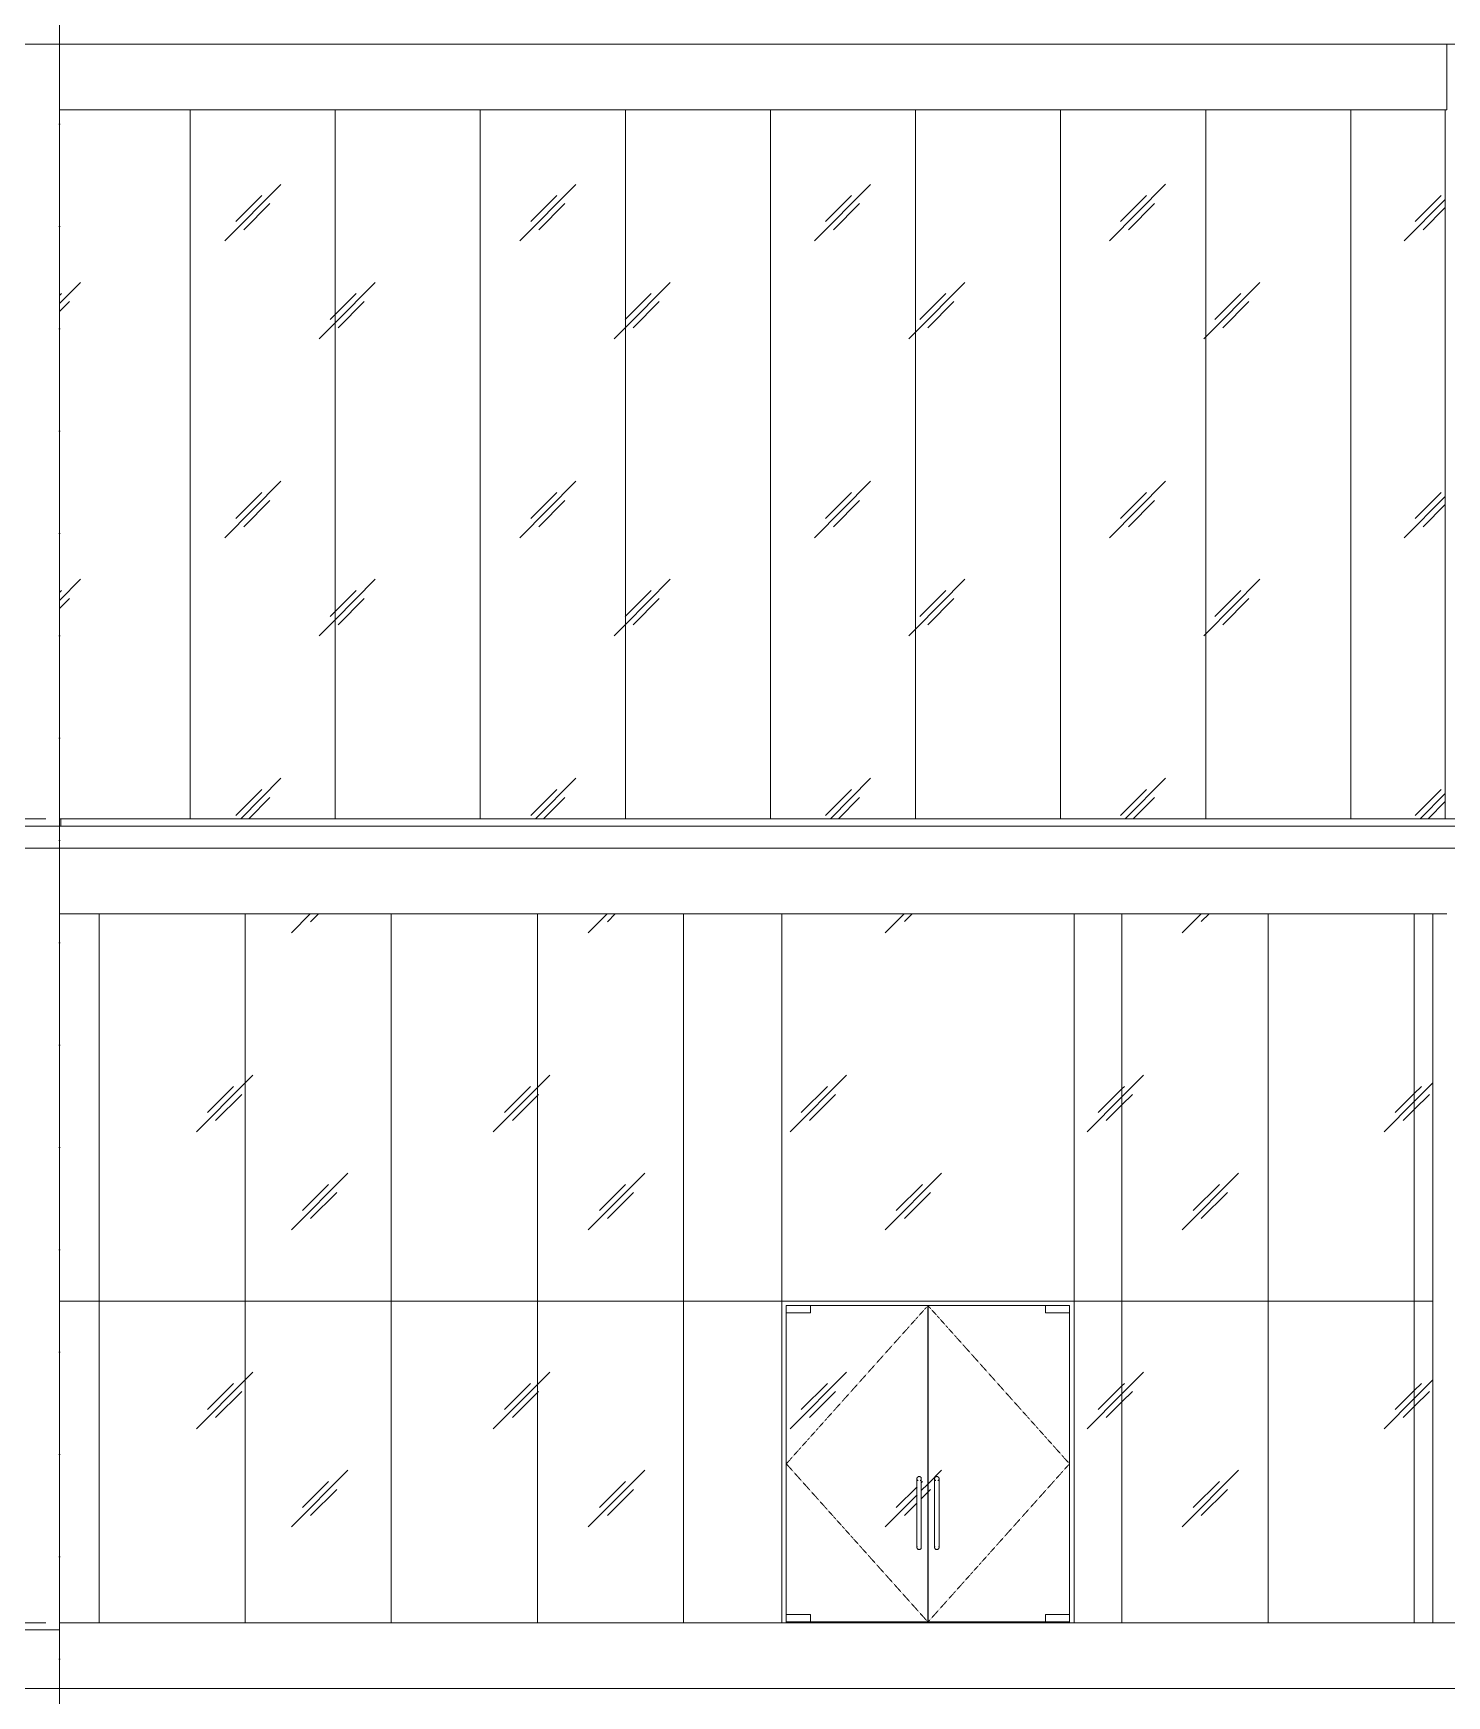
# Model space of a CAD drawing. Header units: millimetres. Extents: x -20608 to 106651, y -8981 to 93550.
# Drawn here: x 40822 to 50495, y -500 to 10875 of the extents above; entities that cross this region are included whole.
import ezdxf

# ---------------------------------------------------------------- set-up
doc = ezdxf.new("R2010")
doc.units = ezdxf.units.MM
doc.linetypes.add('Dash 1_16_', pattern=[3.175, 1.5875, -1.5875])
doc.linetypes.add('Grid Line', pattern=[14, 10, -2, 0, -2])
for name, color, linetype, lineweight in [('A-DOOR-GLAZ', 152, 'Continuous', 5), ('CUA', 31, 'Continuous', 9), ('KINH', 152, 'Continuous', 5), ('NET CAT', 3, 'Continuous', 5), ('NET CATConcrete', 3, 'Continuous', 5), ('NET-THAY', 2, 'Continuous', 9), ('TRUC', 225, 'Continuous', 5)]:
    doc.layers.add(name, color=color, linetype=linetype, lineweight=lineweight)
pattern_1 = [(45, (40035.4, 1401.6), (0, 2032), [253.6, -2620.1]), (45, (39980.2, 1456.7), (0, 2032), [253.6, -2620.1]), (45, (39904.4, 1325.7), (0, 2032), [546.2, -2327.48]), (45, (38653.7, 2763), (0, 2032), [253.6, -2620.1]), (45, (38598.5, 2818.2), (0, 2032), [253.6, -2620.1]), (45, (38522.6, 2687.1), (0, 2032), [546.2, -2327.48])]
pattern_2 = [(45.204, (34191.6, 1401.6), (0.002, 2032), [252.7, -2610.8]), (45.204, (34136.8, 1456.7), (0.002, 2032), [252.7, -2610.8]), (45.204, (34061.5, 1325.7), (0.002, 2032), [544.27, -2319.24]), (45.204, (32819.7, 2763), (0.002, 2032), [252.7, -2610.8]), (45.204, (32764.9, 2818.2), (0.002, 2032), [252.7, -2610.8]), (45.204, (32689.5, 2687.1), (0.002, 2032), [544.27, -2319.24])]

# ---------------------------------------------------------------- blocks, each defined once
blk = doc.blocks.new('System Panel - Glazed-V35-MẶT ĐỨNG 1-14')
at = {"layer": 'KINH'}
h = blk.add_hatch(dxfattribs=at)
h.set_pattern_fill('FP_3', color=256, style=0, pattern_type=2)
h.set_pattern_definition(pattern_1)
h.paths.add_polyline_path([(50400, 0), (50400, 2200), (50272, 2200), (50272, 0)], flags=0)
at = {"layer": 'KINH', "color": 7}
for p, q in [((50400, 2200), (50272, 2200)), ((50272, 2200), (50272, 0))]:
    blk.add_line(p, q, dxfattribs=at)
blk = doc.blocks.new('System Panel - Glazed-V36-MẶT ĐỨNG 1-14')
at = {"layer": 'KINH'}
h = blk.add_hatch(dxfattribs=at)
h.set_pattern_fill('FP_3', color=256, style=0, pattern_type=2)
h.set_pattern_definition(pattern_1)
h.paths.add_polyline_path([(50255, 0), (50272, 0), (50272, 2200), (49272, 2200), (49272, 0), (49985, 0)], flags=0)
at = {"layer": 'KINH', "color": 7}
for p, q in [((50272, 2200), (49272, 2200)), ((49272, 2200), (49272, 0)), ((50272, 0), (50272, 2200))]:
    blk.add_line(p, q, dxfattribs=at)
blk = doc.blocks.new('System Panel - Glazed-V37-MẶT ĐỨNG 1-14')
at = {"layer": 'KINH'}
h = blk.add_hatch(dxfattribs=at)
h.set_pattern_fill('FP_3', color=256, style=0, pattern_type=2)
h.set_pattern_definition(pattern_1)
h.paths.add_polyline_path([(48826, 0), (49272, 0), (49272, 2200), (48272, 2200), (48272, 0)], flags=0)
at = {"layer": 'KINH', "color": 7}
for p, q in [((49272, 2200), (48272, 2200)), ((48272, 2200), (48272, 0)), ((49272, 0), (49272, 2200))]:
    blk.add_line(p, q, dxfattribs=at)
blk = doc.blocks.new('System Panel - Glazed-773112-MẶT ĐỨNG 1-14')
at = {"layer": 'KINH'}
h = blk.add_hatch(dxfattribs=at)
h.set_pattern_fill('FP_3', color=256, style=0, pattern_type=2)
h.set_pattern_definition(pattern_1)
h.paths.add_polyline_path([(48272, 0), (48272, 2200), (47944, 2200), (47944, 0)], flags=0)
at = {"layer": 'KINH', "color": 7}
for p, q in [((48272, 2200), (47944, 2200)), ((47944, 2200), (47944, 0)), ((48272, 0), (48272, 2200))]:
    blk.add_line(p, q, dxfattribs=at)
blk = doc.blocks.new('CUA KINH BAN LE SAN MO 2 HUONG - Type 1-773081-MẶT ĐỨNG 1-14')
at = {"layer": 'CUA', "lineweight": 5}
h = blk.add_hatch(dxfattribs=at)
h.set_pattern_fill('FP_3', color=256, style=0, pattern_type=2)
h.set_pattern_definition(pattern_1)
h.paths.add_polyline_path([(46140, 5), (46944, 5), (46944, 2169), (46140, 2169), (46140, 2119), (45975, 2119), (45975, 55), (46140, 55)], flags=0)
h.paths.add_polyline_path([(46884, 509), (46880, 506), (46880, 515), (46881, 515), (46884, 510)], flags=0)
h.paths.add_polyline_path([(46888, 505), (46884, 509), (46888, 514), (46889, 509), (46888, 506)], flags=0)
h.paths.add_polyline_path([(46874, 987), (46876, 993), (46879, 989), (46875, 987)], flags=0)
h.paths.add_polyline_path([(46871, 971), (46873, 987), (46874, 987), (46873, 974)], flags=0)
h.paths.add_polyline_path([(46894, 987), (46889, 989), (46892, 991), (46893, 988)], flags=0)
h.paths.add_polyline_path([(46897, 971), (46894, 981), (46895, 987), (46897, 988), (46897, 978)], flags=0)
h.paths.add_polyline_path([(46894, 513), (46891, 516), (46887, 526), (46884, 523), (46880, 528), (46876, 516), (46874, 516), (46873, 516), (46871, 522), (46869, 797), (46871, 971), (46874, 970), (46876, 972), (46879, 981), (46881, 986), (46888, 983), (46895, 962), (46897, 962), (46899, 950), (46897, 529), (46895, 515)], flags=0)
h.paths.add_polyline_path([(46884, 515), (46881, 521), (46884, 523), (46886, 519), (46884, 516)], flags=0)
h.paths.add_polyline_path([(46894, 522), (46897, 529), (46894, 529)], flags=0)
h = blk.add_hatch(dxfattribs=at)
h.set_pattern_fill('FP_3', color=256, style=0, pattern_type=2)
h.set_pattern_definition(pattern_1)
h.paths.add_polyline_path([(47748, 5), (47748, 55), (47913, 55), (47913, 2119), (47748, 2119), (47748, 2169), (46945, 2169), (46945, 5), (47236, 5)], flags=0)
h.paths.add_polyline_path([(47005, 509), (47009, 514), (47010, 509), (47008, 506), (47005, 509)], flags=0)
h.paths.add_polyline_path([(47001, 505), (47001, 514), (47002, 515), (47005, 509), (47001, 506)], flags=0)
h.paths.add_polyline_path([(46992, 529), (46994, 530), (46992, 529)], flags=0)
h.paths.add_polyline_path([(46995, 987), (46997, 993), (47000, 989), (46996, 987)], flags=0)
h.paths.add_polyline_path([(46992, 971), (46995, 987), (46995, 987), (46994, 974)], flags=0)
h.paths.add_polyline_path([(47015, 987), (47010, 989), (47013, 991), (47014, 988)], flags=0)
h.paths.add_polyline_path([(47018, 971), (47015, 981), (47016, 987), (47018, 988), (47018, 978)], flags=0)
h.paths.add_polyline_path([(47005, 523), (47008, 521), (47004, 516), (47002, 521)], flags=0)
h.paths.add_polyline_path([(46995, 513), (46992, 522), (46990, 797), (46992, 971), (46994, 970), (46997, 972), (47000, 981), (47002, 986), (47009, 984), (47016, 962), (47018, 962), (47020, 950), (47018, 529), (47015, 514), (47015, 516), (47012, 516), (47008, 526), (47005, 523), (47001, 528), (46997, 516), (46995, 516)], flags=0)
h.paths.add_polyline_path([(47015, 522), (47018, 529), (47015, 529)], flags=0)
at = {"layer": 'A-DOOR-GLAZ', "color": 7}
for p, q in [((46944, 2169), (46140, 2169)), ((46944, 5), (46944, 2169)), ((47748, 2169), (46945, 2169)), ((46945, 2169), (46945, 5)), ((45975, 2119), (45975, 55)), ((47913, 55), (47913, 2119)), ((46140, 5), (46944, 5)), ((46945, 5), (47748, 5))]:
    blk.add_line(p, q, dxfattribs=at)
at = {"layer": 'CUA', "color": 7, "lineweight": 5}
for p, q in [((45974, 0), (45974, 2170)), ((45974, 2170), (47914, 2170)), ((46140, 2169), (45975, 2169)), ((45975, 2169), (45975, 2119)), ((46140, 2119), (46140, 2169)), ((47913, 2169), (47748, 2169)), ((47748, 2169), (47748, 2119)), ((47913, 2119), (47913, 2169)), ((47914, 2170), (47914, 0)), ((45975, 2119), (46140, 2119)), ((47748, 2119), (47913, 2119)), ((46869, 950), (46869, 550)), ((46899, 550), (46899, 950)), ((46990, 950), (46990, 550)), ((47020, 550), (47020, 950)), ((45975, 55), (45975, 5)), ((46140, 55), (45975, 55)), ((45975, 5), (46140, 5)), ((46140, 5), (46140, 55)), ((47913, 55), (47748, 55)), ((47748, 55), (47748, 5)), ((47748, 5), (47913, 5)), ((47913, 5), (47913, 55))]:
    blk.add_line(p, q, dxfattribs=at)
at = {"layer": 'CUA', "color": 7, "linetype": 'Dash 1_16_', "lineweight": 5}
for p, q in [((46944, 2169), (45975, 1087)), ((46944, 2169), (45975, 1087)), ((46945, 2169), (47913, 1087)), ((46945, 2169), (47913, 1087)), ((45975, 1087), (46944, 5)), ((45975, 1087), (46944, 5)), ((47913, 1087), (46945, 5)), ((47913, 1087), (46945, 5))]:
    blk.add_line(p, q, dxfattribs=at)
at = {"layer": 'CUA', "color": 7, "lineweight": 5, "flags": 128}
for points in [[(46869, 986), (46869, 986), (46869, 987), (46869, 987), (46869, 988), (46869, 989), (46870, 989), (46870, 990), (46870, 990), (46870, 991), (46870, 991), (46871, 992), (46871, 992), (46871, 993), (46872, 993), (46872, 994), (46872, 994), (46873, 995), (46873, 995), (46873, 996), (46874, 996), (46874, 997), (46875, 997), (46875, 997), (46876, 998), (46876, 998), (46877, 998), (46877, 999), (46878, 999), (46879, 999), (46879, 999), (46880, 999), (46880, 1000), (46881, 1000), (46881, 1000), (46882, 1000), (46883, 1000), (46883, 1000), (46884, 1000), (46884, 1000)], [(46869, 982), (46869, 982), (46869, 983), (46869, 983), (46869, 984), (46869, 984), (46869, 984), (46869, 984), (46869, 985), (46869, 985), (46869, 985), (46869, 985)], [(46869, 985), (46869, 985), (46869, 985), (46869, 985), (46869, 985), (46869, 984), (46869, 984), (46869, 984), (46869, 983), (46869, 983), (46869, 982), (46869, 982), (46869, 981), (46869, 980), (46869, 980), (46869, 979), (46869, 978), (46869, 977), (46869, 976), (46869, 975), (46869, 974), (46869, 973), (46869, 972), (46869, 971), (46869, 970), (46869, 969), (46869, 968), (46869, 966), (46869, 965), (46869, 964), (46869, 963), (46869, 961), (46869, 960), (46869, 959), (46869, 957), (46869, 956), (46869, 955), (46869, 953), (46869, 952), (46869, 950), (46869, 950)], [(46884, 1000), (46885, 1000), (46885, 1000), (46886, 1000), (46886, 1000), (46887, 1000), (46888, 1000), (46888, 999), (46889, 999), (46889, 999), (46890, 999), (46890, 999), (46891, 998), (46891, 998), (46892, 998), (46892, 997), (46893, 997), (46893, 997), (46894, 996), (46894, 996), (46895, 995), (46895, 995), (46896, 995), (46896, 994), (46896, 994), (46897, 993), (46897, 993), (46897, 992), (46897, 992), (46898, 991), (46898, 990), (46898, 990), (46898, 989), (46898, 989), (46899, 988), (46899, 988), (46899, 987), (46899, 986), (46899, 986), (46899, 985)], [(46899, 985), (46899, 985), (46899, 985), (46899, 985), (46899, 984), (46899, 984), (46899, 984), (46899, 983), (46899, 983), (46899, 982), (46899, 982)], [(46899, 950), (46899, 951), (46899, 953), (46899, 954), (46899, 956), (46899, 957), (46899, 958), (46899, 960), (46899, 961), (46899, 962), (46899, 964), (46899, 965), (46899, 966), (46899, 967), (46899, 969), (46899, 970), (46899, 971), (46899, 972), (46899, 973), (46899, 974), (46899, 975), (46899, 976), (46899, 977), (46899, 978), (46899, 979), (46899, 979), (46899, 980), (46899, 981), (46899, 982), (46899, 982), (46899, 983), (46899, 983), (46899, 984), (46899, 984), (46899, 984), (46899, 984), (46899, 985), (46899, 985), (46899, 985), (46899, 985)], [(46990, 986), (46990, 986), (46990, 987), (46990, 987), (46990, 988), (46990, 989), (46991, 989), (46991, 990), (46991, 990), (46991, 991), (46991, 991), (46992, 992), (46992, 992), (46992, 993), (46993, 993), (46993, 994), (46993, 994), (46994, 995), (46994, 995), (46994, 996), (46995, 996), (46995, 997), (46996, 997), (46996, 997), (46997, 998), (46997, 998), (46998, 998), (46998, 999), (46999, 999), (47000, 999), (47000, 999), (47001, 999), (47001, 1000), (47002, 1000), (47002, 1000), (47003, 1000), (47004, 1000), (47004, 1000), (47005, 1000), (47005, 1000)], [(46990, 982), (46990, 982), (46990, 983), (46990, 983), (46990, 984), (46990, 984), (46990, 984), (46990, 984), (46990, 985), (46990, 985), (46990, 985), (46990, 985)], [(46990, 985), (46990, 985), (46990, 985), (46990, 985), (46990, 985), (46990, 984), (46990, 984), (46990, 984), (46990, 983), (46990, 983), (46990, 982), (46990, 982), (46990, 981), (46990, 980), (46990, 980), (46990, 979), (46990, 978), (46990, 977), (46990, 976), (46990, 975), (46990, 974), (46990, 973), (46990, 972), (46990, 971), (46990, 970), (46990, 969), (46990, 968), (46990, 966), (46990, 965), (46990, 964), (46990, 963), (46990, 961), (46990, 960), (46990, 959), (46990, 957), (46990, 956), (46990, 955), (46990, 953), (46990, 952), (46990, 950), (46990, 950)], [(47005, 1000), (47006, 1000), (47006, 1000), (47007, 1000), (47007, 1000), (47008, 1000), (47009, 1000), (47009, 999), (47010, 999), (47010, 999), (47011, 999), (47011, 999), (47012, 998), (47012, 998), (47013, 998), (47013, 997), (47014, 997), (47014, 997), (47015, 996), (47015, 996), (47016, 995), (47016, 995), (47017, 995), (47017, 994), (47017, 994), (47018, 993), (47018, 993), (47018, 992), (47018, 992), (47019, 991), (47019, 990), (47019, 990), (47019, 989), (47019, 989), (47020, 988), (47020, 988), (47020, 987), (47020, 986), (47020, 986), (47020, 985)], [(47020, 985), (47020, 985), (47020, 985), (47020, 985), (47020, 984), (47020, 984), (47020, 984), (47020, 983), (47020, 983), (47020, 982), (47020, 982)], [(47020, 950), (47020, 951), (47020, 953), (47020, 954), (47020, 956), (47020, 957), (47020, 958), (47020, 960), (47020, 961), (47020, 962), (47020, 964), (47020, 965), (47020, 966), (47020, 967), (47020, 969), (47020, 970), (47020, 971), (47020, 972), (47020, 973), (47020, 974), (47020, 975), (47020, 976), (47020, 977), (47020, 978), (47020, 979), (47020, 979), (47020, 980), (47020, 981), (47020, 982), (47020, 982), (47020, 983), (47020, 983), (47020, 984), (47020, 984), (47020, 984), (47020, 984), (47020, 985), (47020, 985), (47020, 985), (47020, 985)], [(46869, 550), (46869, 549), (46869, 547), (46869, 546), (46869, 544), (46869, 543), (46869, 542), (46869, 540), (46869, 539), (46869, 538), (46869, 536), (46869, 535), (46869, 534), (46869, 533), (46869, 531), (46869, 530), (46869, 529), (46869, 528), (46869, 527), (46869, 526), (46869, 525), (46869, 524), (46869, 523), (46869, 522), (46869, 521), (46869, 521), (46869, 520), (46869, 519), (46869, 518), (46869, 518), (46869, 517), (46869, 517), (46869, 516), (46869, 516), (46869, 516), (46869, 516), (46869, 515), (46869, 515), (46869, 515), (46869, 515)], [(46869, 515), (46869, 515), (46869, 515), (46869, 515), (46869, 516), (46869, 516), (46869, 516), (46869, 517), (46869, 517), (46869, 518), (46869, 518)], [(46884, 500), (46883, 500), (46883, 500), (46882, 500), (46882, 500), (46881, 500), (46880, 500), (46880, 501), (46879, 501), (46879, 501), (46878, 501), (46878, 501), (46877, 502), (46876, 502), (46876, 502), (46875, 503), (46875, 503), (46875, 503), (46874, 504), (46874, 504), (46873, 505), (46873, 505), (46872, 505), (46872, 506), (46872, 506), (46871, 507), (46871, 507), (46871, 508), (46870, 508), (46870, 509), (46870, 510), (46870, 510), (46870, 511), (46869, 511), (46869, 512), (46869, 512), (46869, 513), (46869, 514), (46869, 514), (46869, 515)], [(46899, 514), (46899, 514), (46899, 513), (46899, 513), (46899, 512), (46899, 511), (46898, 511), (46898, 510), (46898, 510), (46898, 509), (46898, 509), (46897, 508), (46897, 508), (46897, 507), (46896, 507), (46896, 506), (46896, 506), (46895, 505), (46895, 505), (46894, 504), (46894, 504), (46894, 503), (46893, 503), (46893, 503), (46892, 502), (46892, 502), (46891, 502), (46890, 501), (46890, 501), (46889, 501), (46889, 501), (46888, 501), (46888, 500), (46887, 500), (46886, 500), (46886, 500), (46885, 500), (46885, 500), (46884, 500), (46884, 500)], [(46899, 515), (46899, 515), (46899, 515), (46899, 515), (46899, 515), (46899, 516), (46899, 516), (46899, 516), (46899, 517), (46899, 517), (46899, 518), (46899, 518), (46899, 519), (46899, 520), (46899, 520), (46899, 521), (46899, 522), (46899, 523), (46899, 524), (46899, 525), (46899, 526), (46899, 527), (46899, 528), (46899, 529), (46899, 530), (46899, 531), (46899, 532), (46899, 534), (46899, 535), (46899, 536), (46899, 537), (46899, 539), (46899, 540), (46899, 541), (46899, 543), (46899, 544), (46899, 545), (46899, 547), (46899, 548), (46899, 550), (46899, 550)], [(46899, 518), (46899, 518), (46899, 517), (46899, 517), (46899, 516), (46899, 516), (46899, 516), (46899, 516), (46899, 515), (46899, 515), (46899, 515), (46899, 515)], [(46990, 550), (46990, 549), (46990, 547), (46990, 546), (46990, 544), (46990, 543), (46990, 542), (46990, 540), (46990, 539), (46990, 538), (46990, 536), (46990, 535), (46990, 534), (46990, 533), (46990, 531), (46990, 530), (46990, 529), (46990, 528), (46990, 527), (46990, 526), (46990, 525), (46990, 524), (46990, 523), (46990, 522), (46990, 521), (46990, 521), (46990, 520), (46990, 519), (46990, 518), (46990, 518), (46990, 517), (46990, 517), (46990, 516), (46990, 516), (46990, 516), (46990, 516), (46990, 515), (46990, 515), (46990, 515), (46990, 515)], [(46990, 515), (46990, 515), (46990, 515), (46990, 515), (46990, 516), (46990, 516), (46990, 516), (46990, 517), (46990, 517), (46990, 518), (46990, 518)], [(47005, 500), (47004, 500), (47004, 500), (47003, 500), (47003, 500), (47002, 500), (47001, 500), (47001, 501), (47000, 501), (47000, 501), (46999, 501), (46999, 501), (46998, 502), (46997, 502), (46997, 502), (46996, 503), (46996, 503), (46996, 503), (46995, 504), (46995, 504), (46994, 505), (46994, 505), (46993, 505), (46993, 506), (46993, 506), (46992, 507), (46992, 507), (46992, 508), (46991, 508), (46991, 509), (46991, 510), (46991, 510), (46991, 511), (46990, 511), (46990, 512), (46990, 512), (46990, 513), (46990, 514), (46990, 514), (46990, 515)], [(47020, 514), (47020, 514), (47020, 513), (47020, 513), (47020, 512), (47020, 511), (47019, 511), (47019, 510), (47019, 510), (47019, 509), (47019, 509), (47018, 508), (47018, 508), (47018, 507), (47017, 507), (47017, 506), (47017, 506), (47016, 505), (47016, 505), (47015, 504), (47015, 504), (47015, 503), (47014, 503), (47014, 503), (47013, 502), (47013, 502), (47012, 502), (47011, 501), (47011, 501), (47010, 501), (47010, 501), (47009, 501), (47009, 500), (47008, 500), (47007, 500), (47007, 500), (47006, 500), (47006, 500), (47005, 500), (47005, 500)], [(47020, 515), (47020, 515), (47020, 515), (47020, 515), (47020, 515), (47020, 516), (47020, 516), (47020, 516), (47020, 517), (47020, 517), (47020, 518), (47020, 518), (47020, 519), (47020, 520), (47020, 520), (47020, 521), (47020, 522), (47020, 523), (47020, 524), (47020, 525), (47020, 526), (47020, 527), (47020, 528), (47020, 529), (47020, 530), (47020, 531), (47020, 532), (47020, 534), (47020, 535), (47020, 536), (47020, 537), (47020, 539), (47020, 540), (47020, 541), (47020, 543), (47020, 544), (47020, 545), (47020, 547), (47020, 548), (47020, 550), (47020, 550)], [(47020, 518), (47020, 518), (47020, 517), (47020, 517), (47020, 516), (47020, 516), (47020, 516), (47020, 516), (47020, 515), (47020, 515), (47020, 515), (47020, 515)]]:
    blk.add_lwpolyline(points, dxfattribs=at)
at = {"layer": 'CUA', "color": 7, "lineweight": 5}
for centre, start, end in [((46884, 985), 0, 180), ((46884, 985), 90, 210), ((46884, 985), 225, 239.2959), ((46884, 985), 330, 90), ((46884, 985), 300.7041, 315), ((47005, 985), 0, 180), ((47005, 985), 90, 210), ((47005, 985), 225, 239.2959), ((47005, 985), 330, 90), ((47005, 985), 300.7041, 315), ((46884, 515), 150, 270), ((46884, 515), 180, 360), ((46884, 515), 270, 30), ((47005, 515), 150, 270), ((47005, 515), 180, 360), ((47005, 515), 270, 30)]:
    blk.add_arc(centre, 15, start, end, dxfattribs=at)
blk = doc.blocks.new('System Panel - Glazed-537334-MẶT ĐỨNG 1-14')
at = {"layer": 'KINH', "color": 7}
for p, q in [((45944, 2200), (45272, 2200)), ((45272, 2200), (45272, 0)), ((45944, 0), (45944, 2200))]:
    blk.add_line(p, q, dxfattribs=at)
blk = doc.blocks.new('System Panel - Glazed-V38-MẶT ĐỨNG 1-14')
at = {"layer": 'KINH'}
h = blk.add_hatch(dxfattribs=at)
h.set_pattern_fill('FP_3', color=256, style=0, pattern_type=2)
h.set_pattern_definition(pattern_1)
h.paths.add_polyline_path([(45272, 0), (45272, 2200), (44272, 2200), (44272, 0)], flags=0)
at = {"layer": 'KINH', "color": 7}
for p, q in [((45272, 2200), (44272, 2200)), ((44272, 2200), (44272, 0)), ((45272, 0), (45272, 2200))]:
    blk.add_line(p, q, dxfattribs=at)
blk = doc.blocks.new('System Panel - Glazed-V39-MẶT ĐỨNG 1-14')
at = {"layer": 'KINH'}
h = blk.add_hatch(dxfattribs=at)
h.set_pattern_fill('FP_3', color=256, style=0, pattern_type=2)
h.set_pattern_definition(pattern_1)
h.paths.add_polyline_path([(43272, 0), (44272, 0), (44272, 2200), (43272, 2200), (43272, 1612)], flags=0)
at = {"layer": 'KINH', "color": 7}
for p, q in [((44272, 2200), (43272, 2200)), ((43272, 2200), (43272, 0)), ((44272, 0), (44272, 2200))]:
    blk.add_line(p, q, dxfattribs=at)
blk = doc.blocks.new('System Panel - Glazed-V40-MẶT ĐỨNG 1-14')
at = {"layer": 'KINH'}
h = blk.add_hatch(dxfattribs=at)
h.set_pattern_fill('FP_3', color=256, style=0, pattern_type=2)
h.set_pattern_definition(pattern_1)
h.paths.add_polyline_path([(43272, 0), (43272, 2200), (42272, 2200), (42272, 0), (42467, 0)], flags=0)
at = {"layer": 'KINH', "color": 7}
for p, q in [((43272, 2200), (42272, 2200)), ((42272, 2200), (42272, 0)), ((43272, 0), (43272, 2200))]:
    blk.add_line(p, q, dxfattribs=at)
blk = doc.blocks.new('System Panel - Glazed-V41-MẶT ĐỨNG 1-14')
at = {"layer": 'KINH'}
h = blk.add_hatch(dxfattribs=at)
h.set_pattern_fill('FP_3', color=256, style=0, pattern_type=2)
h.set_pattern_definition(pattern_1)
h.paths.add_polyline_path([(42272, 0), (42272, 2200), (41272, 2200), (41272, 0)], flags=0)
at = {"layer": 'KINH', "color": 7}
for p, q in [((42272, 2200), (41272, 2200)), ((41272, 2200), (41272, 0)), ((42272, 0), (42272, 2200))]:
    blk.add_line(p, q, dxfattribs=at)
blk = doc.blocks.new('System Panel - Glazed-V42-MẶT ĐỨNG 1-14')
at = {"layer": 'KINH'}
h = blk.add_hatch(dxfattribs=at)
h.set_pattern_fill('FP_3', color=256, style=0, pattern_type=2)
h.set_pattern_definition(pattern_1)
h.paths.add_polyline_path([(41272, 0), (41272, 2200), (41001, 2200), (41001, 0)], flags=0)
at = {"layer": 'KINH', "color": 7}
for p, q in [((41272, 2200), (41001, 2200)), ((41272, 0), (41272, 2200))]:
    blk.add_line(p, q, dxfattribs=at)
blk = doc.blocks.new('System Panel - Glazed-V44-MẶT ĐỨNG 1-14')
at = {"layer": 'KINH'}
h = blk.add_hatch(dxfattribs=at)
h.set_pattern_fill('FP_3', color=256, style=0, pattern_type=2)
h.set_pattern_definition(pattern_1)
h.paths.add_polyline_path([(50272, 2200), (50400, 2200), (50400, 4850), (50272, 4850), (50272, 3200)], flags=0)
at = {"layer": 'KINH', "color": 7}
for p, q in [((50272, 4850), (50272, 3200)), ((50272, 3200), (50272, 2200)), ((50272, 2200), (50400, 2200))]:
    blk.add_line(p, q, dxfattribs=at)
blk = doc.blocks.new('System Panel - Glazed-V45-MẶT ĐỨNG 1-14')
at = {"layer": 'KINH'}
h = blk.add_hatch(dxfattribs=at)
h.set_pattern_fill('FP_3', color=256, style=0, pattern_type=2)
h.set_pattern_definition(pattern_1)
h.paths.add_polyline_path([(50272, 2200), (50272, 4850), (49272, 4850), (49272, 2200)], flags=0)
at = {"layer": 'KINH', "color": 7}
for p, q in [((49272, 4850), (49272, 3200)), ((50272, 3200), (50272, 4850)), ((49272, 3200), (49272, 2200)), ((50272, 2200), (50272, 3200)), ((49272, 2200), (50272, 2200))]:
    blk.add_line(p, q, dxfattribs=at)
blk = doc.blocks.new('System Panel - Glazed-V46-MẶT ĐỨNG 1-14')
at = {"layer": 'KINH'}
h = blk.add_hatch(dxfattribs=at)
h.set_pattern_fill('FP_3', color=256, style=0, pattern_type=2)
h.set_pattern_definition(pattern_1)
h.paths.add_polyline_path([(48826, 2200), (49272, 2200), (49272, 4850), (48272, 4850), (48272, 2200)], flags=0)
at = {"layer": 'KINH', "color": 7}
for p, q in [((48272, 4850), (48272, 3200)), ((49272, 3200), (49272, 4850)), ((48272, 3200), (48272, 2200)), ((49272, 2200), (49272, 3200)), ((48272, 2200), (49272, 2200))]:
    blk.add_line(p, q, dxfattribs=at)
blk = doc.blocks.new('System Panel - Glazed-773113-MẶT ĐỨNG 1-14')
at = {"layer": 'KINH'}
h = blk.add_hatch(dxfattribs=at)
h.set_pattern_fill('FP_3', color=256, style=0, pattern_type=2)
h.set_pattern_definition(pattern_1)
h.paths.add_polyline_path([(48272, 2200), (48272, 4850), (47944, 4850), (47944, 2200)], flags=0)
at = {"layer": 'KINH', "color": 7}
for p, q in [((47944, 4850), (47944, 3200)), ((48272, 3200), (48272, 4850)), ((47944, 3200), (47944, 2200)), ((48272, 2200), (48272, 3200)), ((47944, 2200), (48272, 2200))]:
    blk.add_line(p, q, dxfattribs=at)
blk = doc.blocks.new('System Panel - Glazed-773114-MẶT ĐỨNG 1-14')
at = {"layer": 'KINH'}
h = blk.add_hatch(dxfattribs=at)
h.set_pattern_fill('FP_3', color=256, style=0, pattern_type=2)
h.set_pattern_definition(pattern_1)
h.paths.add_polyline_path([(47944, 2200), (47944, 4850), (45944, 4850), (45944, 2200)], flags=0)
at = {"layer": 'KINH', "color": 7}
for p, q in [((45944, 4850), (45944, 3200)), ((47944, 3200), (47944, 4850)), ((45944, 3200), (45944, 2200)), ((47944, 2200), (47944, 3200)), ((45944, 2200), (47944, 2200))]:
    blk.add_line(p, q, dxfattribs=at)
blk = doc.blocks.new('System Panel - Glazed-537337-MẶT ĐỨNG 1-14')
at = {"layer": 'KINH', "color": 7}
for p, q in [((45272, 4850), (45272, 3200)), ((45944, 3200), (45944, 4850)), ((45272, 3200), (45272, 2200)), ((45944, 2200), (45944, 3200)), ((45272, 2200), (45944, 2200))]:
    blk.add_line(p, q, dxfattribs=at)
blk = doc.blocks.new('System Panel - Glazed-V47-MẶT ĐỨNG 1-14')
at = {"layer": 'KINH'}
h = blk.add_hatch(dxfattribs=at)
h.set_pattern_fill('FP_3', color=256, style=0, pattern_type=2)
h.set_pattern_definition(pattern_1)
h.paths.add_polyline_path([(45272, 2200), (45272, 4850), (44272, 4850), (44272, 2200)], flags=0)
at = {"layer": 'KINH', "color": 7}
for p, q in [((44272, 4850), (44272, 3200)), ((45272, 3200), (45272, 4850)), ((44272, 3200), (44272, 2200)), ((45272, 2200), (45272, 3200)), ((44272, 2200), (45272, 2200))]:
    blk.add_line(p, q, dxfattribs=at)
blk = doc.blocks.new('System Panel - Glazed-V48-MẶT ĐỨNG 1-14')
at = {"layer": 'KINH'}
h = blk.add_hatch(dxfattribs=at)
h.set_pattern_fill('FP_3', color=256, style=0, pattern_type=2)
h.set_pattern_definition(pattern_1)
h.paths.add_polyline_path([(44272, 2200), (44272, 4850), (43272, 4850), (43272, 2200)], flags=0)
at = {"layer": 'KINH', "color": 7}
for p, q in [((43272, 4850), (43272, 3200)), ((44272, 3200), (44272, 4850)), ((43272, 3200), (43272, 2200)), ((44272, 2200), (44272, 3200)), ((43272, 2200), (44272, 2200))]:
    blk.add_line(p, q, dxfattribs=at)
blk = doc.blocks.new('System Panel - Glazed-V49-MẶT ĐỨNG 1-14')
at = {"layer": 'KINH'}
h = blk.add_hatch(dxfattribs=at)
h.set_pattern_fill('FP_3', color=256, style=0, pattern_type=2)
h.set_pattern_definition(pattern_1)
h.paths.add_polyline_path([(42467, 2200), (43272, 2200), (43272, 4850), (42272, 4850), (42272, 2200)], flags=0)
at = {"layer": 'KINH', "color": 7}
for p, q in [((42272, 4850), (42272, 3200)), ((43272, 3200), (43272, 4850)), ((42272, 3200), (42272, 2200)), ((43272, 2200), (43272, 3200)), ((42272, 2200), (43272, 2200))]:
    blk.add_line(p, q, dxfattribs=at)
blk = doc.blocks.new('System Panel - Glazed-V50-MẶT ĐỨNG 1-14')
at = {"layer": 'KINH'}
h = blk.add_hatch(dxfattribs=at)
h.set_pattern_fill('FP_3', color=256, style=0, pattern_type=2)
h.set_pattern_definition(pattern_1)
h.paths.add_polyline_path([(42272, 2200), (42272, 4850), (41272, 4850), (41272, 2200)], flags=0)
at = {"layer": 'KINH', "color": 7}
for p, q in [((41272, 4850), (41272, 3200)), ((42272, 3200), (42272, 4850)), ((41272, 3200), (41272, 2200)), ((42272, 2200), (42272, 3200)), ((41272, 2200), (42272, 2200))]:
    blk.add_line(p, q, dxfattribs=at)
blk = doc.blocks.new('System Panel - Glazed-V51-MẶT ĐỨNG 1-14')
at = {"layer": 'KINH'}
h = blk.add_hatch(dxfattribs=at)
h.set_pattern_fill('FP_3', color=256, style=0, pattern_type=2)
h.set_pattern_definition(pattern_1)
h.paths.add_polyline_path([(41272, 2200), (41272, 4850), (41001, 4850), (41001, 2200)], flags=0)
at = {"layer": 'KINH', "color": 7}
for p, q in [((41272, 3200), (41272, 4850)), ((41272, 2200), (41272, 3200)), ((41001, 2200), (41272, 2200))]:
    blk.add_line(p, q, dxfattribs=at)
blk = doc.blocks.new('System Panel - Glazed-540955-MẶT ĐỨNG 1-14')
at = {"layer": 'KINH'}
h = blk.add_hatch(dxfattribs=at)
h.set_pattern_fill('FP_1', color=256, style=0, pattern_type=2)
h.set_pattern_definition(pattern_2)
h.paths.add_polyline_path([(41895, 5500), (41895, 10350), (41001, 10350), (41001, 5500), (41010, 5500)], flags=0)
at = {"layer": 'KINH', "color": 7}
blk.add_line((41895, 5500), (41895, 10350), dxfattribs=at)
blk = doc.blocks.new('System Panel - Glazed-V153-MẶT ĐỨNG 1-14')
at = {"layer": 'KINH'}
h = blk.add_hatch(dxfattribs=at)
h.set_pattern_fill('FP_1', color=256, style=0, pattern_type=2)
h.set_pattern_definition(pattern_2)
h.paths.add_polyline_path([(42467, 5500), (42888, 5500), (42888, 10350), (41895, 10350), (41895, 5500)], flags=0)
at = {"layer": 'KINH', "color": 7}
for p, q in [((41895, 10350), (41895, 5500)), ((42888, 5500), (42888, 10350))]:
    blk.add_line(p, q, dxfattribs=at)
blk = doc.blocks.new('System Panel - Glazed-V154-MẶT ĐỨNG 1-14')
at = {"layer": 'KINH'}
h = blk.add_hatch(dxfattribs=at)
h.set_pattern_fill('FP_1', color=256, style=0, pattern_type=2)
h.set_pattern_definition(pattern_2)
h.paths.add_polyline_path([(43881, 5500), (43881, 10350), (42888, 10350), (42888, 5500)], flags=0)
at = {"layer": 'KINH', "color": 7}
for p, q in [((42888, 10350), (42888, 5500)), ((43881, 5500), (43881, 10350))]:
    blk.add_line(p, q, dxfattribs=at)
blk = doc.blocks.new('System Panel - Glazed-V155-MẶT ĐỨNG 1-14')
at = {"layer": 'KINH'}
h = blk.add_hatch(dxfattribs=at)
h.set_pattern_fill('FP_1', color=256, style=0, pattern_type=2)
h.set_pattern_definition(pattern_2)
h.paths.add_polyline_path([(44874, 5500), (44874, 10350), (43881, 10350), (43881, 5500)], flags=0)
at = {"layer": 'KINH', "color": 7}
for p, q in [((43881, 10350), (43881, 5500)), ((44874, 5500), (44874, 10350))]:
    blk.add_line(p, q, dxfattribs=at)
blk = doc.blocks.new('System Panel - Glazed-V156-MẶT ĐỨNG 1-14')
at = {"layer": 'KINH'}
h = blk.add_hatch(dxfattribs=at)
h.set_pattern_fill('FP_1', color=256, style=0, pattern_type=2)
h.set_pattern_definition(pattern_2)
h.paths.add_polyline_path([(45867, 5500), (45867, 10350), (44874, 10350), (44874, 5500)], flags=0)
at = {"layer": 'KINH', "color": 7}
for p, q in [((44874, 10350), (44874, 5500)), ((45867, 5500), (45867, 10350))]:
    blk.add_line(p, q, dxfattribs=at)
blk = doc.blocks.new('System Panel - Glazed-V157-MẶT ĐỨNG 1-14')
at = {"layer": 'KINH'}
h = blk.add_hatch(dxfattribs=at)
h.set_pattern_fill('FP_1', color=256, style=0, pattern_type=2)
h.set_pattern_definition(pattern_2)
h.paths.add_polyline_path([(46859, 5500), (46859, 10350), (45867, 10350), (45867, 5500)], flags=0)
at = {"layer": 'KINH', "color": 7}
for p, q in [((45867, 10350), (45867, 5500)), ((46859, 5500), (46859, 10350))]:
    blk.add_line(p, q, dxfattribs=at)
blk = doc.blocks.new('System Panel - Glazed-V158-MẶT ĐỨNG 1-14')
at = {"layer": 'KINH'}
h = blk.add_hatch(dxfattribs=at)
h.set_pattern_fill('FP_1', color=256, style=0, pattern_type=2)
h.set_pattern_definition(pattern_2)
h.paths.add_polyline_path([(47852, 5500), (47852, 10350), (46859, 10350), (46859, 5500)], flags=0)
at = {"layer": 'KINH', "color": 7}
for p, q in [((46859, 10350), (46859, 5500)), ((47852, 5500), (47852, 10350))]:
    blk.add_line(p, q, dxfattribs=at)
blk = doc.blocks.new('System Panel - Glazed-V159-MẶT ĐỨNG 1-14')
at = {"layer": 'KINH'}
h = blk.add_hatch(dxfattribs=at)
h.set_pattern_fill('FP_1', color=256, style=0, pattern_type=2)
h.set_pattern_definition(pattern_2)
h.paths.add_polyline_path([(48826, 5500), (48845, 5500), (48845, 10350), (47852, 10350), (47852, 5500)], flags=0)
at = {"layer": 'KINH', "color": 7}
for p, q in [((47852, 10350), (47852, 5500)), ((48845, 5500), (48845, 10350))]:
    blk.add_line(p, q, dxfattribs=at)
blk = doc.blocks.new('System Panel - Glazed-V160-MẶT ĐỨNG 1-14')
at = {"layer": 'KINH'}
h = blk.add_hatch(dxfattribs=at)
h.set_pattern_fill('FP_1', color=256, style=0, pattern_type=2)
h.set_pattern_definition(pattern_2)
h.paths.add_polyline_path([(49838, 5500), (49838, 10350), (48845, 10350), (48845, 5500)], flags=0)
at = {"layer": 'KINH', "color": 7}
for p, q in [((48845, 10350), (48845, 5500)), ((49838, 5500), (49838, 10350))]:
    blk.add_line(p, q, dxfattribs=at)
blk = doc.blocks.new('System Panel - Glazed-616625-MẶT ĐỨNG 1-14')
at = {"layer": 'KINH'}
h = blk.add_hatch(dxfattribs=at)
h.set_pattern_fill('FP_1', color=256, style=0, pattern_type=2)
h.set_pattern_definition(pattern_2)
h.paths.add_polyline_path([(49838, 5500), (50484, 5500), (50484, 10350), (49838, 10350), (49838, 8134)], flags=0)
at = {"layer": 'KINH', "color": 7}
for p, q in [((49838, 10350), (49838, 5500)), ((50484, 5500), (50484, 10350))]:
    blk.add_line(p, q, dxfattribs=at)
blk = doc.blocks.new('ALC1807-ASCENT PLAZA-TANG 1_2_rvt-1-MẶT ĐỨNG 1-14')
at = {"layer": 'NET-THAY', "color": 10}
for p, q in [((41001, 5500), (41010, 5500)), ((41010, 5500), (95980, 5500)), ((41010, 5500), (41010, 5450)), ((41010, 5450), (41001, 5450)), ((95980, 5450), (41010, 5450)), ((-20508, -450), (99538, -450))]:
    blk.add_line(p, q, dxfattribs=at)
at = {"layer": 'NET-THAY', "color": 250, "lineweight": 15}
blk.add_line((50849, 0), (41001, 0), dxfattribs=at)
at = {"color": 10, "lineweight": 9}
for name in ['System Panel - Glazed-540955-MẶT ĐỨNG 1-14', 'System Panel - Glazed-V153-MẶT ĐỨNG 1-14', 'System Panel - Glazed-V154-MẶT ĐỨNG 1-14', 'System Panel - Glazed-V155-MẶT ĐỨNG 1-14', 'System Panel - Glazed-V156-MẶT ĐỨNG 1-14', 'System Panel - Glazed-V157-MẶT ĐỨNG 1-14', 'System Panel - Glazed-V158-MẶT ĐỨNG 1-14', 'System Panel - Glazed-V159-MẶT ĐỨNG 1-14', 'System Panel - Glazed-V160-MẶT ĐỨNG 1-14', 'System Panel - Glazed-616625-MẶT ĐỨNG 1-14', 'System Panel - Glazed-V51-MẶT ĐỨNG 1-14', 'System Panel - Glazed-V50-MẶT ĐỨNG 1-14', 'System Panel - Glazed-V49-MẶT ĐỨNG 1-14', 'System Panel - Glazed-V48-MẶT ĐỨNG 1-14', 'System Panel - Glazed-V47-MẶT ĐỨNG 1-14', 'System Panel - Glazed-537337-MẶT ĐỨNG 1-14', 'System Panel - Glazed-773114-MẶT ĐỨNG 1-14', 'System Panel - Glazed-773113-MẶT ĐỨNG 1-14', 'System Panel - Glazed-V46-MẶT ĐỨNG 1-14', 'System Panel - Glazed-V45-MẶT ĐỨNG 1-14', 'System Panel - Glazed-V44-MẶT ĐỨNG 1-14', 'System Panel - Glazed-V42-MẶT ĐỨNG 1-14', 'System Panel - Glazed-V41-MẶT ĐỨNG 1-14', 'System Panel - Glazed-V40-MẶT ĐỨNG 1-14', 'System Panel - Glazed-V39-MẶT ĐỨNG 1-14', 'System Panel - Glazed-V38-MẶT ĐỨNG 1-14', 'System Panel - Glazed-537334-MẶT ĐỨNG 1-14', 'CUA KINH BAN LE SAN MO 2 HUONG - Type 1-773081-MẶT ĐỨNG 1-14', 'System Panel - Glazed-773112-MẶT ĐỨNG 1-14', 'System Panel - Glazed-V37-MẶT ĐỨNG 1-14', 'System Panel - Glazed-V36-MẶT ĐỨNG 1-14', 'System Panel - Glazed-V35-MẶT ĐỨNG 1-14']:
    blk.add_blockref(name, (0, 0), dxfattribs=at)

msp = doc.modelspace()

# ---------------------------------------------------------------- linework, layer by layer
at = {"layer": 'NET CAT'}
for p, q in [((39350.5, 10800), (41000.5, 10800)), ((41000.5, 5450), (41000.5, 10800)), ((41000.5, 5450), (39350.5, 5450)), ((39350.5, 5300), (41000.5, 5300)), ((41000.5, -50), (41000.5, 5300)), ((50399.6, 0), (50399.6, 4850)), ((41000.5, -50), (39350.5, -50)), ((41000.5, -50), (39350.5, -50)), ((41000.5, -450), (41000.5, -50))]:
    msp.add_line(p, q, dxfattribs=at)
msp.add_lwpolyline([(-20508.1, -450), (99538, -450)], dxfattribs=at)
at = {"layer": 'NET CATConcrete'}
for p, q in [((50494.7, 10800), (41000.5, 10800)), ((50494.7, 10350), (50494.7, 10800)), ((41000.5, 10350), (50494.7, 10350)), ((41000.5, 5300), (50494.7, 5300)), ((41000.5, 4850), (50494.7, 4850))]:
    msp.add_line(p, q, dxfattribs=at)
at = {"layer": 'NET-THAY'}
for p, q in [((41000.5, 10950), (41000.5, 10800)), ((60225.2, 10800), (10400.5, 10800)), ((25800.5, 5450), (41000.5, 5450)), ((41000.5, 5450), (41000.5, 5300)), ((41010.5, 5450), (86239.2, 5450)), ((60225.2, 5300), (10700.5, 5300))]:
    msp.add_line(p, q, dxfattribs=at)
at = {"layer": 'TRUC', "linetype": 'Grid Line', "ltscale": 50}
for p, q in [((41000.5, -4350), (41000.5, 91838.4)), ((-15600.6, 5500), (103813.4, 5500)), ((-15600.6, 0), (103813.4, 0)), ((-20508.1, -450), (99538, -450))]:
    msp.add_line(p, q, dxfattribs=at)

# ---------------------------------------------------------------- block references
at = {"lineweight": 5}
msp.add_blockref('ALC1807-ASCENT PLAZA-TANG 1_2_rvt-1-MẶT ĐỨNG 1-14', (0, 0), dxfattribs=at)

doc.saveas('drawing.dxf')
